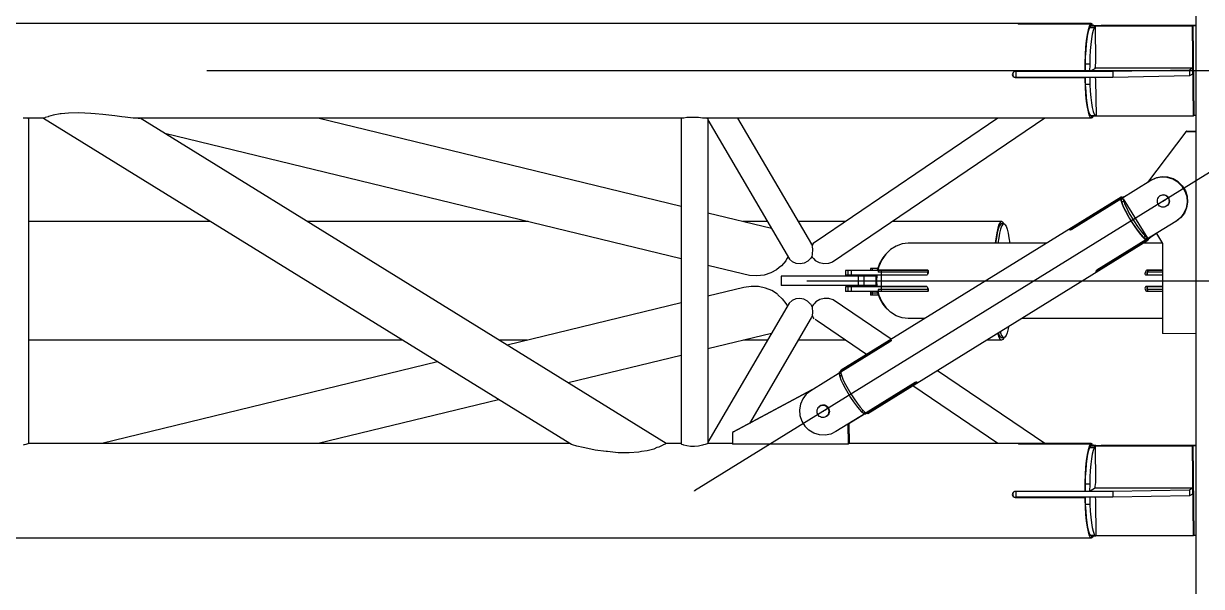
# Model space of a CAD drawing. Header units: millimetres. Extents: x 150209.93 to 150215.05, y 136675.65 to 136679.93.
# Drawn here: x 150211.1806 to 150211.2815, y 136677.1126 to 136677.1608 of the extents above; entities that cross this region are included whole.
import ezdxf

# ---------------------------------------------------------------- set-up
doc = ezdxf.new("R2010")
doc.units = ezdxf.units.MM
doc.header["$LTSCALE"] = 0.25
doc.linetypes.add('CENTER', pattern=[50.8, 31.75, -6.35, 6.35, -6.35])
doc.linetypes.add('XKITLINE00', pattern=[0])

# ---------------------------------------------------------------- blocks, each defined once
blk = doc.blocks.new('çatıı')
at = {"color": 8, "linetype": 'XKITLINE00'}
for p, q in [((11763.8, 8951.04), (11763.8, 7286.23)), ((11718.97, 7650.57), (10454.1, 7650.57)), ((11687.8, 7650.47), (11687.7, 7650.44)), ((11687.7, 7650.44), (11687.7, 7650.41)), ((11687.79, 7650.38), (11687.7, 7650.41)), ((11687.96, 7650.35), (11687.79, 7650.38)), ((11687.97, 7650.5), (11687.8, 7650.47)), ((11688.21, 7650.33), (11687.96, 7650.35)), ((11688.23, 7650.52), (11687.97, 7650.5)), ((11688.51, 7650.32), (11688.21, 7650.33)), ((11688.53, 7650.54), (11688.23, 7650.52)), ((11688.85, 7650.32), (11688.51, 7650.32)), ((11688.87, 7650.55), (11688.53, 7650.54)), ((11718.57, 7650.32), (11688.85, 7650.32)), ((11689.23, 7650.55), (11688.87, 7650.55)), ((11688.87, 7650.55), (11688.88, 7650.32)), ((11718.94, 7650.55), (11689.23, 7650.55)), ((11689.23, 7650.55), (11689.23, 7650.32)), ((11718.01, 7649.35), (11717.57, 7647.86)), ((11718.48, 7650.27), (11718.01, 7649.35)), ((11718.59, 7649.48), (11718.17, 7648.79)), ((11718.57, 7650.32), (11718.48, 7650.27)), ((11718.57, 7650.32), (11718.57, 7649.45)), ((11762.51, 7649.61), (11718.57, 7649.61)), ((11720.57, 7649.48), (11718.59, 7649.48)), ((11718.93, 7649.67), (11718.93, 7649.61)), ((11720.91, 7649.67), (11718.93, 7649.67)), ((11718.97, 7650.57), (11718.94, 7650.55)), ((11718.94, 7650.55), (11718.95, 7649.67)), ((11719.46, 7650.27), (11718.97, 7650.57)), ((11719.46, 7650.27), (11719.76, 7649.67)), ((11720.57, 7649.48), (11720.15, 7648.79)), ((11720.57, 7649.48), (11720.74, 7633.92)), ((11762.17, 7649.42), (11720.57, 7649.42)), ((11720.91, 7649.67), (11720.91, 7649.61)), ((11721.03, 7649.61), (11720.91, 7649.67)), ((11723.17, 7649.77), (11722.89, 7649.61)), ((11763.8, 7649.61), (11722.89, 7649.61)), ((11763.8, 7649.77), (11723.17, 7649.77)), ((11762.51, 7649.61), (11762.17, 7649.42)), ((11762.17, 7649.42), (11762.58, 7610.94)), ((11762.51, 7649.61), (11762.93, 7611.13)), ((11717.08, 7644.02), (11716.8, 7641.66)), ((11717.16, 7645.83), (11716.82, 7643.32)), ((11717.4, 7646.03), (11717.08, 7644.02)), ((11717.57, 7647.86), (11717.16, 7645.83)), ((11717.77, 7647.63), (11717.4, 7646.03)), ((11718.17, 7648.79), (11717.77, 7647.63)), ((11720.15, 7648.79), (11718.17, 7648.79)), ((11719.06, 7644.02), (11718.78, 7641.66)), ((11719.38, 7646.03), (11719.06, 7644.02)), ((11719.75, 7647.63), (11719.38, 7646.03)), ((11720.15, 7648.79), (11719.75, 7647.63)), ((11716.54, 7640.42), (11716.33, 7637.22)), ((11716.57, 7639.01), (11716.41, 7636.13)), ((11716.82, 7643.32), (11716.54, 7640.42)), ((11716.8, 7641.66), (11716.57, 7639.01)), ((11718.55, 7639.01), (11718.39, 7636.13)), ((11718.78, 7641.66), (11718.55, 7639.01)), ((11716.33, 7637.22), (11716.2, 7633.8)), ((11716.41, 7636.13), (11716.32, 7633.11)), ((11718.39, 7636.13), (11718.3, 7633.11)), ((11720.74, 7633.92), (11720.42, 7631.23)), ((11685.17, 7629.04), (11685.13, 7628.7)), ((11685.3, 7629.37), (11685.17, 7629.04)), ((11685.34, 7629.14), (11685.29, 7628.79)), ((11685.51, 7629.65), (11685.3, 7629.37)), ((11685.47, 7629.46), (11685.34, 7629.14)), ((11685.67, 7629.74), (11685.47, 7629.46)), ((11685.79, 7629.86), (11685.51, 7629.65)), ((11685.88, 7629.9), (11685.67, 7629.74)), ((11686.11, 7630), (11685.79, 7629.86)), ((11686.45, 7630.04), (11686.11, 7630)), ((11716.17, 7630.04), (11686.45, 7630.04)), ((11686.63, 7630.04), (11686.58, 7630.01)), ((11716.29, 7630.01), (11686.58, 7630.01)), ((11686.58, 7630.01), (11686.61, 7627.52)), ((11716.2, 7633.8), (11716.16, 7630.27)), ((11716.16, 7630.27), (11716.17, 7630.04)), ((11716.29, 7630.11), (11716.17, 7630.04)), ((11716.32, 7633.11), (11716.29, 7630.01)), ((11718.27, 7630.01), (11716.29, 7630.01)), ((11718.3, 7633.11), (11716.32, 7633.11)), ((11718.3, 7633.11), (11718.27, 7630.01)), ((11720.42, 7631.23), (11718.27, 7630.01)), ((11728.18, 7630.01), (11718.28, 7630.01)), ((11762.36, 7631.42), (11720.44, 7631.42)), ((11760.98, 7630.64), (11728.18, 7630.01)), ((11728.18, 7630.01), (11728.21, 7627.52)), ((11762.36, 7631.42), (11760.98, 7630.64)), ((11760.98, 7630.64), (11761.01, 7628.15)), ((11762.39, 7628.93), (11761.01, 7628.15)), ((11762.36, 7631.42), (11762.39, 7628.93)), ((11685.13, 7628.7), (11685.18, 7628.35)), ((11685.18, 7628.35), (11685.32, 7628.02)), ((11685.29, 7628.79), (11685.34, 7628.44)), ((11685.32, 7628.02), (11685.54, 7627.75)), ((11685.34, 7628.44), (11685.48, 7628.12)), ((11685.48, 7628.12), (11685.7, 7627.84)), ((11685.82, 7627.53), (11685.54, 7627.75)), ((11685.98, 7627.62), (11685.7, 7627.84)), ((11686.14, 7627.4), (11685.82, 7627.53)), ((11686.3, 7627.49), (11685.98, 7627.62)), ((11686.3, 7627.49), (11686.14, 7627.4)), ((11686.49, 7627.35), (11686.14, 7627.4)), ((11686.65, 7627.44), (11686.3, 7627.49)), ((11686.65, 7627.44), (11686.49, 7627.35)), ((11716.2, 7627.35), (11686.49, 7627.35)), ((11716.31, 7627.52), (11686.61, 7627.52)), ((11716.32, 7627.44), (11686.65, 7627.44)), ((11689.11, 7627.52), (11689.11, 7627.44)), ((11716.32, 7627.42), (11716.2, 7627.35)), ((11716.2, 7627.35), (11716.2, 7626.75)), ((11716.2, 7626.75), (11716.33, 7623.33)), ((11718.29, 7627.52), (11716.31, 7627.52)), ((11716.32, 7627.52), (11716.31, 7627.52)), ((11716.31, 7627.52), (11716.41, 7624.49)), ((11718.39, 7624.49), (11716.41, 7624.49)), ((11716.41, 7624.49), (11716.57, 7621.61)), ((11718.3, 7627.52), (11718.29, 7627.52)), ((11718.29, 7627.52), (11718.39, 7624.49)), ((11728.21, 7627.52), (11718.3, 7627.52)), ((11718.39, 7624.49), (11718.55, 7621.61)), ((11720.64, 7627.52), (11720.82, 7626.44)), ((11720.82, 7626.44), (11720.99, 7610.88)), ((11761.01, 7628.15), (11728.21, 7627.52)), ((11716.33, 7623.33), (11716.54, 7620.12)), ((11716.54, 7620.12), (11716.82, 7617.23)), ((11716.57, 7621.61), (11716.79, 7618.95)), ((11716.79, 7618.95), (11717.07, 7616.58)), ((11718.55, 7621.61), (11718.77, 7618.95)), ((11718.77, 7618.95), (11719.05, 7616.58)), ((11716.82, 7617.23), (11717.16, 7614.72)), ((11717.07, 7616.58), (11717.4, 7614.57)), ((11717.16, 7614.72), (11717.57, 7612.69)), ((11717.4, 7614.57), (11717.76, 7612.95)), ((11719.05, 7616.58), (11719.38, 7614.57)), ((11719.38, 7614.57), (11719.74, 7612.95)), ((11261.87, 7609.97), (11261.37, 7610.08)), ((11270.23, 7609.97), (11261.86, 7609.97)), ((11262.63, 7609.96), (11261.87, 7609.97)), ((11263.44, 7609.95), (11262.63, 7609.96)), ((11263.24, 7609.97), (11263.22, 7609.95)), ((11263.6, 7609.93), (11263.44, 7609.95)), ((11263.64, 7609.97), (11263.6, 7609.93)), ((11263.72, 7609.97), (11263.72, 7470.61)), ((11270.25, 7609.97), (11270.14, 7609.94)), ((11495.54, 7470.51), (11270.14, 7609.94)), ((11270.5, 7609.97), (11270.25, 7609.97)), ((11270.87, 7610.31), (11270.5, 7609.97)), ((11272.16, 7610.62), (11270.87, 7610.31)), ((11272.3, 7610.75), (11272.16, 7610.62)), ((11274.29, 7611.38), (11272.3, 7610.75)), ((11277.28, 7611.84), (11274.29, 7611.38)), ((11277.73, 7611.87), (11277.28, 7611.84)), ((11280.89, 7612.24), (11277.73, 7611.87)), ((11285.33, 7612.33), (11280.89, 7612.24)), ((11290.4, 7612.07), (11285.33, 7612.33)), ((11292.27, 7611.87), (11290.4, 7612.07)), ((11295.62, 7611.63), (11292.27, 7611.87)), ((11300.65, 7611.08), (11295.62, 7611.63)), ((11303.69, 7610.62), (11300.65, 7611.08)), ((11305.14, 7610.5), (11303.69, 7610.62)), ((11308.6, 7610.09), (11305.14, 7610.5)), ((11309.31, 7609.97), (11308.6, 7610.09)), ((11544.18, 7609.97), (11309.29, 7609.97)), ((11310.72, 7609.95), (11309.31, 7609.97)), ((11311.42, 7609.94), (11310.72, 7609.95)), ((11311.44, 7609.97), (11311.42, 7609.94)), ((11536.88, 7470.61), (11311.58, 7609.97)), ((11543.31, 7572.11), (11387.6, 7609.97)), ((11543.59, 7609.96), (11543.31, 7609.94)), ((11543.31, 7609.94), (11543.31, 7470.48)), ((11543.47, 7609.97), (11543.45, 7609.95)), ((11544.17, 7609.97), (11543.59, 7609.96)), ((11544.4, 7610.05), (11544.17, 7609.97)), ((11545.66, 7610.25), (11544.4, 7610.05)), ((11547.25, 7610.36), (11545.66, 7610.25)), ((11549.01, 7610.37), (11547.25, 7610.36)), ((11550.77, 7610.27), (11549.01, 7610.37)), ((11552.36, 7610.08), (11550.77, 7610.27)), ((11552.86, 7609.97), (11552.36, 7610.08)), ((11718.97, 7609.97), (11552.84, 7609.97)), ((11553.62, 7609.96), (11552.86, 7609.97)), ((11554.43, 7609.95), (11553.62, 7609.96)), ((11554.23, 7609.97), (11554.21, 7609.95)), ((11554.58, 7609.94), (11554.43, 7609.95)), ((11554.62, 7609.97), (11554.58, 7609.94)), ((11554.71, 7609.97), (11554.71, 7470.61)), ((11554.71, 7609.34), (11589.66, 7549.64)), ((11567.45, 7609.97), (11599.05, 7556.01)), ((11678.97, 7609.97), (11601.17, 7557.21)), ((11699.1, 7609.97), (11608.16, 7548.3)), ((11717.57, 7612.69), (11718.01, 7611.2)), ((11717.76, 7612.95), (11718.16, 7611.78)), ((11718.01, 7611.2), (11718.48, 7610.28)), ((11718.16, 7611.78), (11718.58, 7611.08)), ((11718.97, 7609.97), (11718.48, 7610.28)), ((11720.56, 7611.08), (11718.58, 7611.08)), ((11719.01, 7610.88), (11718.58, 7611.08)), ((11719, 7610), (11718.97, 7609.97)), ((11718.99, 7610.88), (11719, 7610)), ((11719.37, 7610.23), (11719, 7610.23)), ((11720.99, 7610.88), (11719.01, 7610.88)), ((11719.37, 7610.88), (11719.37, 7610.23)), ((11719.46, 7610.28), (11719.37, 7610.23)), ((11719.76, 7610.88), (11719.46, 7610.28)), ((11719.74, 7612.95), (11720.14, 7611.78)), ((11720.14, 7611.78), (11720.56, 7611.08)), ((11720.99, 7610.88), (11720.56, 7611.08)), ((11762.58, 7610.94), (11720.99, 7610.94)), ((11762.93, 7611.13), (11762.58, 7610.94)), ((11763.8, 7611.13), (11762.93, 7611.13)), ((11759.42, 7604.18), (11743.1, 7582.47)), ((11759.83, 7604.42), (11759.42, 7604.18)), ((11763.8, 7604.13), (11759.42, 7604.18)), ((11763.8, 7604.37), (11759.83, 7604.42)), ((11543.31, 7549.7), (11322.05, 7603.5)), ((11746.64, 7584.31), (11744.41, 7583.28)), ((11746.84, 7584.43), (11744.62, 7583.4)), ((11749.05, 7584.77), (11746.64, 7584.31)), ((11746.84, 7584.43), (11746.64, 7584.31)), ((11749.26, 7584.88), (11746.84, 7584.43)), ((11751.51, 7584.63), (11749.05, 7584.77)), ((11751.71, 7584.74), (11749.26, 7584.88)), ((11753.87, 7583.9), (11751.51, 7584.63)), ((11754.07, 7584.02), (11751.71, 7584.74)), ((11755.99, 7582.63), (11753.87, 7583.9)), ((11756.2, 7582.75), (11754.07, 7584.02)), ((11744.41, 7583.28), (11731.56, 7575.34)), ((11744.62, 7583.4), (11744.41, 7583.28)), ((11757.76, 7580.89), (11755.99, 7582.63)), ((11757.96, 7581), (11756.2, 7582.75)), ((11757.76, 7580.89), (11759.06, 7578.77)), ((11757.96, 7581), (11759.27, 7578.89)), ((11759.06, 7578.77), (11759.83, 7576.41)), ((11759.27, 7578.89), (11760.03, 7576.53)), ((11731.7, 7576.16), (11611.76, 7501.97)), ((11731.55, 7575.83), (11710.56, 7562.84)), ((11731.57, 7575.3), (11710.57, 7562.31)), ((11731.56, 7575.33), (11710.67, 7562.4)), ((11731.7, 7576.16), (11731.55, 7575.83)), ((11731.55, 7575.83), (11731.78, 7575.47)), ((11731.56, 7575.34), (11731.76, 7575.01)), ((11731.57, 7575.3), (11731.75, 7575)), ((11731.57, 7575.3), (11731.62, 7574.87)), ((11731.62, 7574.87), (11732.02, 7573.6)), ((11732.08, 7576.13), (11731.7, 7576.16)), ((11732.58, 7576.05), (11731.74, 7575.53)), ((11731.8, 7575.71), (11731.74, 7575.53)), ((11731.74, 7575.53), (11731.78, 7575.47)), ((11732.59, 7575.52), (11731.75, 7575)), ((11731.75, 7575), (11732.01, 7573.95)), ((11732.64, 7576.23), (11731.8, 7575.71)), ((11731.91, 7575.82), (11731.8, 7575.71)), ((11732.75, 7576.34), (11731.91, 7575.82)), ((11732.85, 7574.47), (11732.01, 7573.95)), ((11732.01, 7573.95), (11732.53, 7572.56)), ((11732.02, 7573.6), (11732.69, 7571.99)), ((11732.08, 7576.13), (11732.17, 7575.98)), ((11732.64, 7576.23), (11732.58, 7576.05)), ((11732.58, 7576.05), (11732.62, 7575.99)), ((11732.59, 7575.52), (11743.01, 7558.65)), ((11732.59, 7575.52), (11732.85, 7574.47)), ((11732.75, 7576.34), (11732.64, 7576.23)), ((11732.91, 7576.38), (11732.75, 7576.34)), ((11732.85, 7574.47), (11733.37, 7573.08)), ((11733.1, 7576.34), (11732.91, 7576.38)), ((11733.1, 7576.34), (11733.13, 7576.3)), ((11747.2, 7575.07), (11747.14, 7574.56)), ((11747.14, 7574.56), (11747.17, 7574.06)), ((11747.17, 7574.06), (11747.3, 7573.56)), ((11747.36, 7575.55), (11747.2, 7575.07)), ((11747.3, 7573.56), (11747.53, 7573.11)), ((11747.61, 7575.98), (11747.36, 7575.55)), ((11747.95, 7576.36), (11747.61, 7575.98)), ((11748.35, 7576.67), (11747.95, 7576.36)), ((11748.8, 7576.89), (11748.35, 7576.67)), ((11748.91, 7576.95), (11748.46, 7576.73)), ((11749.29, 7577.02), (11748.8, 7576.89)), ((11749.4, 7577.08), (11748.91, 7576.95)), ((11749.79, 7577.05), (11749.29, 7577.02)), ((11749.9, 7577.11), (11749.4, 7577.08)), ((11750.29, 7576.98), (11749.79, 7577.05)), ((11750.4, 7577.04), (11749.9, 7577.11)), ((11750.77, 7576.81), (11750.29, 7576.98)), ((11750.88, 7576.87), (11750.4, 7577.04)), ((11751.21, 7576.55), (11750.77, 7576.81)), ((11751.32, 7576.61), (11750.88, 7576.87)), ((11751.59, 7576.21), (11751.21, 7576.55)), ((11751.7, 7576.28), (11751.32, 7576.61)), ((11751.59, 7576.21), (11751.89, 7575.81)), ((11751.7, 7576.28), (11752, 7575.87)), ((11752.06, 7573.37), (11751.81, 7572.93)), ((11752, 7575.87), (11751.89, 7575.81)), ((11751.89, 7575.81), (11752.12, 7575.35)), ((11752.17, 7573.43), (11751.92, 7572.99)), ((11752, 7575.87), (11752.23, 7575.41)), ((11752.22, 7573.85), (11752.06, 7573.37)), ((11752.12, 7575.35), (11752.25, 7574.86)), ((11752.33, 7573.91), (11752.17, 7573.43)), ((11752.29, 7574.35), (11752.22, 7573.85)), ((11752.23, 7575.41), (11752.36, 7574.92)), ((11752.25, 7574.86), (11752.29, 7574.35)), ((11752.4, 7574.41), (11752.33, 7573.91)), ((11752.36, 7574.92), (11752.4, 7574.41)), ((11760.01, 7573.94), (11759.61, 7571.51)), ((11760.22, 7574.06), (11759.81, 7571.62)), ((11759.83, 7576.41), (11760.01, 7573.94)), ((11760.03, 7576.53), (11760.22, 7574.06)), ((11582.02, 7562.7), (11554.71, 7569.34)), ((11732.53, 7572.56), (11733.3, 7570.88)), ((11732.69, 7571.99), (11733.6, 7570.12)), ((11733.3, 7570.88), (11734.27, 7569)), ((11733.37, 7573.08), (11734.14, 7571.4)), ((11733.6, 7570.12), (11734.71, 7568.08)), ((11734.14, 7571.4), (11735.11, 7569.52)), ((11734.27, 7569), (11735.4, 7567.02)), ((11735.11, 7569.52), (11736.24, 7567.54)), ((11747.53, 7573.11), (11747.84, 7572.7)), ((11748.22, 7572.36), (11747.84, 7572.7)), ((11748.65, 7572.1), (11748.22, 7572.36)), ((11749.13, 7571.94), (11748.65, 7572.1)), ((11749.63, 7571.87), (11749.13, 7571.94)), ((11750.14, 7571.9), (11749.63, 7571.87)), ((11750.62, 7572.02), (11750.14, 7571.9)), ((11751.08, 7572.24), (11750.62, 7572.02)), ((11751.48, 7572.55), (11751.08, 7572.24)), ((11751.19, 7572.31), (11751.08, 7572.24)), ((11751.59, 7572.61), (11751.19, 7572.31)), ((11751.81, 7572.93), (11751.48, 7572.55)), ((11751.92, 7572.99), (11751.59, 7572.61)), ((11758.63, 7569.24), (11757.14, 7567.29)), ((11758.84, 7569.36), (11757.35, 7567.41)), ((11759.61, 7571.51), (11758.63, 7569.24)), ((11759.81, 7571.62), (11758.84, 7569.36)), ((11341.71, 7565.67), (11263.72, 7565.67)), ((11477.68, 7565.67), (11383.2, 7565.67)), ((11580.28, 7565.67), (11569.79, 7565.67)), ((11613.72, 7565.67), (11593.31, 7565.67)), ((11680.51, 7565.67), (11633.78, 7565.67)), ((11679.43, 7564.43), (11678.92, 7562.91)), ((11679.56, 7563.69), (11679.11, 7562.47)), ((11679.96, 7565.36), (11679.43, 7564.43)), ((11680.03, 7564.43), (11679.56, 7563.69)), ((11680.51, 7565.67), (11679.96, 7565.36)), ((11680.51, 7564.67), (11680.03, 7564.43)), ((11680.55, 7563.69), (11680.1, 7562.47)), ((11681.06, 7565.36), (11680.51, 7565.67)), ((11681.5, 7564.67), (11680.51, 7564.67)), ((11681.02, 7564.43), (11680.55, 7563.69)), ((11681.5, 7564.67), (11681.02, 7564.43)), ((11681.06, 7565.36), (11681.45, 7564.67)), ((11681.98, 7564.43), (11681.5, 7564.67)), ((11681.98, 7564.43), (11682.45, 7563.69)), ((11682.45, 7563.69), (11682.9, 7562.47)), ((11734.71, 7568.08), (11735.95, 7565.99)), ((11735.4, 7567.02), (11736.63, 7565.03)), ((11735.95, 7565.99), (11737.27, 7563.94)), ((11736.24, 7567.54), (11737.47, 7565.55)), ((11736.63, 7565.03), (11737.9, 7563.13)), ((11737.27, 7563.94), (11738.59, 7562.03)), ((11737.47, 7565.55), (11738.74, 7563.65)), ((11738.74, 7563.65), (11739.98, 7561.93)), ((11755.23, 7565.75), (11742.38, 7557.81)), ((11757.14, 7567.29), (11755.23, 7565.75)), ((11755.44, 7565.87), (11755.23, 7565.75)), ((11757.35, 7567.41), (11755.44, 7565.87)), ((11757.35, 7567.41), (11757.14, 7567.29)), ((11678.03, 7558.24), (11677.82, 7556.42)), ((11678.31, 7558.72), (11677.99, 7556.42)), ((11678.45, 7560.82), (11678.03, 7558.24)), ((11678.69, 7560.8), (11678.31, 7558.72)), ((11678.92, 7562.91), (11678.45, 7560.82)), ((11679.11, 7562.47), (11678.69, 7560.8)), ((11679.3, 7558.72), (11678.98, 7556.42)), ((11679.68, 7560.8), (11679.3, 7558.72)), ((11680.1, 7562.47), (11679.68, 7560.8)), ((11682.9, 7562.47), (11683.32, 7560.8)), ((11683.32, 7560.8), (11683.71, 7558.72)), ((11683.71, 7558.72), (11684.02, 7556.42)), ((11709.84, 7562.31), (11709.82, 7562.19)), ((11709.82, 7562.19), (11709.87, 7562.12)), ((11709.86, 7562.35), (11709.84, 7562.31)), ((11709.95, 7562.43), (11709.86, 7562.35)), ((11709.98, 7562.09), (11709.87, 7562.12)), ((11710.13, 7562.56), (11709.95, 7562.43)), ((11710.14, 7562.12), (11709.98, 7562.09)), ((11710.34, 7562.7), (11710.13, 7562.56)), ((11710.35, 7562.19), (11710.14, 7562.12)), ((11710.56, 7562.84), (11710.34, 7562.7)), ((11710.34, 7562.7), (11710.57, 7562.32)), ((11710.57, 7562.31), (11710.35, 7562.19)), ((11710.56, 7562.84), (11710.79, 7562.48)), ((11710.67, 7562.4), (11710.67, 7562.38)), ((11737.9, 7563.13), (11739.15, 7561.41)), ((11738.59, 7562.03), (11739.86, 7560.37)), ((11739.15, 7561.41), (11740.31, 7559.96)), ((11739.86, 7560.37), (11741.01, 7559.03)), ((11739.98, 7561.93), (11741.15, 7560.48)), ((11740.31, 7559.96), (11741.33, 7558.84)), ((11741.98, 7558.08), (11741.01, 7559.03)), ((11741.15, 7560.48), (11742.17, 7559.36)), ((11742.17, 7559.36), (11741.33, 7558.84)), ((11742.17, 7558.13), (11741.33, 7558.84)), ((11743.01, 7558.65), (11742.17, 7559.36)), ((11743.01, 7558.65), (11742.17, 7558.13)), ((11743.48, 7558.39), (11742.64, 7557.87)), ((11743.68, 7558.35), (11742.84, 7557.83)), ((11743.84, 7558.39), (11743, 7557.87)), ((11743.44, 7558.46), (11743.48, 7558.39)), ((11743.68, 7558.35), (11743.48, 7558.39)), ((11743.84, 7558.39), (11743.68, 7558.35)), ((11743.94, 7558.5), (11743.84, 7558.39)), ((11744.01, 7558.68), (11743.94, 7558.5)), ((11743.95, 7558.77), (11744.01, 7558.68)), ((11746.89, 7560.54), (11743.97, 7558.74)), ((11746.88, 7560.55), (11743.98, 7558.76)), ((11746.87, 7560.58), (11749.51, 7556.29)), ((11599.05, 7556.01), (11598.89, 7556.16)), ((11599.05, 7556.01), (11599.25, 7555.64)), ((11599.25, 7555.64), (11599.22, 7555.59)), ((11599.25, 7555.64), (11599.48, 7555.14)), ((11599.82, 7556.25), (11599.29, 7555.47)), ((11599.53, 7553.58), (11599.42, 7551.84)), ((11599.48, 7555.14), (11599.47, 7555.04)), ((11599.47, 7555.04), (11599.57, 7553.78)), ((11599.57, 7553.78), (11599.53, 7553.58)), ((11600.41, 7556.67), (11599.82, 7556.25)), ((11601.17, 7557.21), (11600.41, 7556.67)), ((11601.32, 7557.26), (11601.17, 7557.21)), ((11743.21, 7557.53), (11623.27, 7483.33)), ((11632.98, 7553.7), (11630.9, 7551.69)), ((11635.34, 7555.2), (11632.98, 7553.7)), ((11637.91, 7556.11), (11635.34, 7555.2)), ((11640.58, 7556.42), (11637.91, 7556.11)), ((11699.8, 7556.42), (11640.58, 7556.42)), ((11742.35, 7557.83), (11721.36, 7544.84)), ((11742.48, 7557.86), (11721.49, 7544.88)), ((11742.83, 7557.56), (11721.84, 7544.57)), ((11749.43, 7556.42), (11741.42, 7556.42)), ((11742.35, 7557.83), (11741.98, 7558.08)), ((11742.17, 7558.13), (11742.35, 7557.83)), ((11742.18, 7558.13), (11742.38, 7557.81)), ((11742.6, 7557.94), (11742.83, 7557.56)), ((11742.6, 7557.94), (11742.64, 7557.87)), ((11742.84, 7557.83), (11742.64, 7557.87)), ((11743.21, 7557.53), (11742.83, 7557.56)), ((11743, 7557.87), (11742.84, 7557.83)), ((11743.35, 7557.86), (11743.21, 7557.53)), ((11743.25, 7558.03), (11743.35, 7557.86)), ((11749.51, 7556.29), (11749.51, 7517.72)), ((11588.08, 7548.84), (11586.3, 7546.8)), ((11588.59, 7549.83), (11588.08, 7548.84)), ((11589.11, 7550.58), (11588.59, 7549.83)), ((11590.91, 7548.48), (11589.66, 7549.64)), ((11592.48, 7547.76), (11590.91, 7548.48)), ((11597.55, 7548.72), (11595.97, 7547.89)), ((11598.67, 7549.83), (11597.55, 7548.72)), ((11598.81, 7549.96), (11598.67, 7549.83)), ((11599.24, 7550.72), (11598.81, 7549.96)), ((11599.35, 7551.54), (11599.24, 7550.72)), ((11599.26, 7550.9), (11599.61, 7550.24)), ((11599.42, 7551.84), (11599.35, 7551.54)), ((11600.02, 7549.83), (11599.61, 7550.24)), ((11600.02, 7549.83), (11600.86, 7548.93)), ((11602.5, 7548.01), (11600.86, 7548.93)), ((11608.16, 7548.3), (11606.34, 7547.68)), ((11629.2, 7549.25), (11627.94, 7546.46)), ((11629.63, 7550.19), (11628.19, 7547.67)), ((11630.9, 7551.69), (11629.2, 7549.25)), ((11630.84, 7551.6), (11629.63, 7550.19)), ((11631.46, 7552.33), (11630.98, 7551.77)), ((11631.97, 7552.73), (11631.46, 7552.33)), ((11569.62, 7543.3), (11554.71, 7546.93)), ((11569.62, 7543.3), (11569.53, 7543.34)), ((11572.62, 7542.59), (11569.62, 7543.3)), ((11581.64, 7543.67), (11578.79, 7542.78)), ((11584.15, 7545.05), (11581.64, 7543.67)), ((11585.26, 7546.02), (11584.15, 7545.05)), ((11586.3, 7546.8), (11585.26, 7546.02)), ((11594.22, 7547.56), (11592.48, 7547.76)), ((11595.97, 7547.89), (11594.22, 7547.56)), ((11604.39, 7547.58), (11602.5, 7548.01)), ((11606.34, 7547.68), (11604.39, 7547.58)), ((11613.71, 7544.77), (11613.71, 7542.77)), ((11648.98, 7544.77), (11613.71, 7544.77)), ((11614.7, 7544.77), (11614.7, 7542.77)), ((11616.04, 7544.77), (11616.04, 7542.77)), ((11627.45, 7545.57), (11624.41, 7545.57)), ((11624.41, 7545.57), (11624.41, 7544.77)), ((11625.1, 7545.57), (11625.1, 7544.77)), ((11628.19, 7547.67), (11627.2, 7544.87)), ((11627.53, 7544.87), (11627.2, 7544.87)), ((11627.94, 7546.46), (11627.53, 7544.87)), ((11648.77, 7544.87), (11627.53, 7544.87)), ((11627.62, 7544.77), (11627.62, 7543.97)), ((11628.01, 7544.77), (11627.62, 7543.97)), ((11648.86, 7543.97), (11627.62, 7543.97)), ((11628.49, 7547.67), (11628.19, 7547.67)), ((11631.45, 7544.87), (11631.45, 7544.77)), ((11633.59, 7544.87), (11633.59, 7544.77)), ((11648.93, 7544.83), (11648.77, 7544.87)), ((11648.92, 7543.32), (11648.81, 7543.05)), ((11649.12, 7544.5), (11648.86, 7543.97)), ((11648.86, 7543.97), (11648.86, 7543.16)), ((11648.95, 7543.43), (11648.92, 7543.32)), ((11648.93, 7544.83), (11649.04, 7544.7)), ((11649.03, 7543.62), (11648.95, 7543.43)), ((11649.11, 7543.93), (11649.03, 7543.62)), ((11649.04, 7544.7), (11649.12, 7544.5)), ((11649.14, 7544.23), (11649.11, 7543.93)), ((11649.12, 7544.5), (11649.14, 7544.23)), ((11720.89, 7544.41), (11720.87, 7544.29)), ((11720.87, 7544.29), (11720.92, 7544.21)), ((11720.99, 7544.54), (11720.89, 7544.41)), ((11721.04, 7544.17), (11720.92, 7544.21)), ((11721.15, 7544.69), (11720.99, 7544.54)), ((11721.08, 7544.18), (11721.04, 7544.17)), ((11721.19, 7544.22), (11721.08, 7544.18)), ((11721.36, 7544.84), (11721.15, 7544.69)), ((11721.39, 7544.32), (11721.19, 7544.22)), ((11721.36, 7544.84), (11721.61, 7544.44)), ((11721.61, 7544.44), (11721.39, 7544.32)), ((11721.49, 7544.88), (11721.46, 7544.9)), ((11721.61, 7544.95), (11721.84, 7544.57)), ((11721.84, 7544.57), (11721.61, 7544.44)), ((11741.98, 7543.62), (11741.96, 7543.43)), ((11741.96, 7543.43), (11741.97, 7543.32)), ((11741.97, 7543.32), (11742.03, 7543.05)), ((11742.06, 7543.93), (11741.98, 7543.62)), ((11742.18, 7544.23), (11742.06, 7543.93)), ((11742.34, 7544.5), (11742.18, 7544.23)), ((11742.52, 7544.7), (11742.34, 7544.5)), ((11742.7, 7544.83), (11742.52, 7544.7)), ((11742.72, 7543.62), (11742.69, 7543.32)), ((11742.69, 7543.32), (11742.69, 7543.26)), ((11742.69, 7543.26), (11742.75, 7543.05)), ((11742.88, 7544.87), (11742.7, 7544.83)), ((11743.44, 7544.83), (11742.7, 7544.83)), ((11742.8, 7543.93), (11742.72, 7543.62)), ((11742.92, 7544.23), (11742.8, 7543.93)), ((11749.51, 7544.87), (11742.88, 7544.87)), ((11743.08, 7544.5), (11742.92, 7544.23)), ((11743.36, 7544.77), (11742.96, 7543.97)), ((11749.51, 7543.97), (11742.96, 7543.97)), ((11742.96, 7543.97), (11742.96, 7542.77)), ((11743.26, 7544.7), (11743.08, 7544.5)), ((11743.35, 7544.77), (11743.26, 7544.7)), ((11743.44, 7544.83), (11743.36, 7544.77)), ((11749.51, 7544.77), (11743.36, 7544.77)), ((11743.62, 7544.87), (11743.44, 7544.83)), ((11575.73, 7542.41), (11572.62, 7542.59)), ((11578.79, 7542.78), (11575.73, 7542.41)), ((11586.15, 7542.27), (11586.15, 7538.27)), ((11624.24, 7542.27), (11586.15, 7542.27)), ((11626.73, 7538.27), (11586.15, 7538.27)), ((11648.58, 7542.77), (11613.71, 7542.77)), ((11619.09, 7542.27), (11619.09, 7538.27)), ((11621.52, 7542.27), (11621.52, 7538.27)), ((11626.73, 7542.27), (11624.24, 7542.27)), ((11625.06, 7542.77), (11625.06, 7542.27)), ((11625.06, 7538.27), (11625.06, 7537.77)), ((11626.65, 7541.48), (11626.61, 7540.27)), ((11626.61, 7540.27), (11626.65, 7539.07)), ((11626.77, 7542.67), (11626.65, 7541.48)), ((11627, 7541.48), (11626.65, 7541.48)), ((11627, 7539.07), (11626.65, 7539.07)), ((11626.65, 7539.07), (11626.77, 7537.87)), ((11627.1, 7542.67), (11626.77, 7542.67)), ((11627.1, 7542.67), (11626.9, 7540.27)), ((11626.9, 7540.27), (11627.1, 7537.87)), ((11648.34, 7542.67), (11627.1, 7542.67)), ((11632.95, 7542.77), (11632.95, 7542.67)), ((11648.51, 7542.72), (11648.34, 7542.67)), ((11648.67, 7542.85), (11648.51, 7542.72)), ((11648.81, 7543.05), (11648.67, 7542.85)), ((11742.03, 7543.05), (11742.14, 7542.85)), ((11742.28, 7542.72), (11742.14, 7542.85)), ((11742.99, 7542.72), (11742.28, 7542.72)), ((11742.44, 7542.67), (11742.28, 7542.72)), ((11749.51, 7542.67), (11742.44, 7542.67)), ((11742.75, 7543.05), (11742.85, 7542.85)), ((11742.99, 7542.72), (11742.85, 7542.85)), ((11749.51, 7542.77), (11742.96, 7542.77)), ((11743.15, 7542.67), (11742.99, 7542.72)), ((11570.09, 7537.42), (11554.71, 7533.68)), ((11573.22, 7537.9), (11570.09, 7537.42)), ((11576.38, 7537.83), (11573.22, 7537.9)), ((11579.42, 7537.22), (11576.38, 7537.83)), ((11582.18, 7536.11), (11579.42, 7537.22)), ((11584.53, 7534.54), (11582.18, 7536.11)), ((11584.53, 7534.54), (11584.74, 7534.31)), ((11586.61, 7532.66), (11584.74, 7534.31)), ((11613.71, 7537.77), (11613.71, 7535.77)), ((11648.58, 7537.77), (11613.71, 7537.77)), ((11614.7, 7535.77), (11613.71, 7535.77)), ((11614.7, 7537.77), (11614.7, 7535.77)), ((11628.01, 7535.77), (11614.7, 7535.77)), ((11616.04, 7537.77), (11616.04, 7535.77)), ((11624.41, 7535.77), (11624.41, 7534.97)), ((11627.45, 7534.97), (11624.41, 7534.97)), ((11624.41, 7534.97), (11624.41, 7534.17)), ((11627.45, 7534.97), (11624.41, 7534.97)), ((11627.73, 7534.17), (11624.41, 7534.17)), ((11625.1, 7535.77), (11625.1, 7534.97)), ((11625.1, 7534.97), (11625.1, 7534.17)), ((11627.1, 7537.87), (11626.77, 7537.87)), ((11648.34, 7537.87), (11627.1, 7537.87)), ((11627.53, 7535.67), (11627.2, 7535.67)), ((11627.2, 7535.67), (11628.19, 7532.88)), ((11648.77, 7535.67), (11627.53, 7535.67)), ((11627.53, 7535.67), (11627.94, 7534.09)), ((11648.86, 7536.58), (11627.62, 7536.58)), ((11627.62, 7536.58), (11627.62, 7535.77)), ((11627.62, 7536.58), (11628.01, 7535.77)), ((11627.94, 7534.09), (11629.2, 7531.3)), ((11648.98, 7535.77), (11628.01, 7535.77)), ((11631.45, 7535.77), (11631.45, 7535.67)), ((11632.95, 7537.87), (11632.95, 7537.77)), ((11633.59, 7535.77), (11633.59, 7535.67)), ((11648.51, 7537.83), (11648.34, 7537.87)), ((11648.67, 7537.7), (11648.51, 7537.83)), ((11648.67, 7537.7), (11648.81, 7537.5)), ((11648.93, 7535.72), (11648.77, 7535.67)), ((11648.81, 7537.5), (11648.92, 7537.23)), ((11648.86, 7537.39), (11648.86, 7536.58)), ((11648.86, 7536.58), (11649.12, 7536.05)), ((11648.92, 7537.23), (11648.95, 7537.12)), ((11649.04, 7535.85), (11648.93, 7535.72)), ((11648.95, 7537.12), (11649.03, 7536.93)), ((11649.03, 7536.93), (11649.11, 7536.62)), ((11649.12, 7536.05), (11649.04, 7535.85)), ((11649.11, 7536.62), (11649.14, 7536.32)), ((11649.14, 7536.32), (11649.12, 7536.05)), ((11741.97, 7537.23), (11741.96, 7537.12)), ((11741.96, 7537.12), (11741.98, 7536.93)), ((11742.03, 7537.5), (11741.97, 7537.23)), ((11741.98, 7536.93), (11742.06, 7536.62)), ((11742.14, 7537.7), (11742.03, 7537.5)), ((11742.06, 7536.62), (11742.18, 7536.32)), ((11742.28, 7537.83), (11742.14, 7537.7)), ((11742.18, 7536.32), (11742.34, 7536.05)), ((11742.44, 7537.87), (11742.28, 7537.83)), ((11742.99, 7537.83), (11742.28, 7537.83)), ((11742.34, 7536.05), (11742.52, 7535.85)), ((11749.51, 7537.87), (11742.44, 7537.87)), ((11742.7, 7535.72), (11742.52, 7535.85)), ((11742.75, 7537.5), (11742.69, 7537.29)), ((11742.69, 7537.29), (11742.69, 7537.23)), ((11742.69, 7537.23), (11742.72, 7536.93)), ((11743.44, 7535.72), (11742.7, 7535.72)), ((11742.88, 7535.67), (11742.7, 7535.72)), ((11742.72, 7536.93), (11742.8, 7536.62)), ((11742.85, 7537.7), (11742.75, 7537.5)), ((11742.8, 7536.62), (11742.92, 7536.32)), ((11742.99, 7537.83), (11742.85, 7537.7)), ((11749.51, 7535.67), (11742.88, 7535.67)), ((11742.92, 7536.32), (11743.08, 7536.05)), ((11749.51, 7537.77), (11742.96, 7537.77)), ((11742.96, 7537.77), (11742.96, 7536.58)), ((11749.51, 7536.58), (11742.96, 7536.58)), ((11742.96, 7536.58), (11743.36, 7535.77)), ((11743.15, 7537.87), (11742.99, 7537.83)), ((11743.08, 7536.05), (11743.26, 7535.85)), ((11743.35, 7535.78), (11743.26, 7535.85)), ((11743.44, 7535.72), (11743.36, 7535.77)), ((11749.51, 7535.77), (11743.36, 7535.77)), ((11743.62, 7535.67), (11743.44, 7535.72)), ((11543.31, 7530.91), (11468.72, 7512.77)), ((11589.54, 7530.7), (11554.71, 7471.21)), ((11586.61, 7532.66), (11588.14, 7530.52)), ((11588.14, 7530.52), (11588.78, 7529.4)), ((11590.78, 7531.86), (11589.54, 7530.7)), ((11592.35, 7532.58), (11590.78, 7531.86)), ((11594.09, 7532.79), (11592.35, 7532.58)), ((11595.84, 7532.46), (11594.09, 7532.79)), ((11597.42, 7531.64), (11595.84, 7532.46)), ((11598.57, 7530.51), (11597.42, 7531.64)), ((11598.69, 7530.4), (11598.57, 7530.51)), ((11598.69, 7530.4), (11599.29, 7529.35)), ((11599.29, 7529.35), (11599.34, 7528.99)), ((11599.8, 7530.05), (11599.33, 7529.1)), ((11599.34, 7528.99), (11599.41, 7528.7)), ((11599.41, 7528.7), (11599.52, 7526.95)), ((11600.27, 7530.51), (11599.8, 7530.05)), ((11601.04, 7531.36), (11600.27, 7530.51)), ((11602.67, 7532.3), (11601.04, 7531.36)), ((11604.56, 7532.76), (11602.67, 7532.3)), ((11606.52, 7532.68), (11604.56, 7532.76)), ((11608.36, 7532.09), (11606.52, 7532.68)), ((11633.21, 7515.24), (11608.36, 7532.09)), ((11628.49, 7532.88), (11628.19, 7532.88)), ((11628.19, 7532.88), (11629.63, 7530.36)), ((11629.2, 7531.3), (11630.9, 7528.85)), ((11629.63, 7530.36), (11630.84, 7528.94)), ((11632.98, 7526.85), (11630.9, 7528.85)), ((11630.98, 7528.78), (11631.46, 7528.22)), ((11631.97, 7527.82), (11631.46, 7528.22)), ((11598.96, 7524.38), (11572.5, 7479.19)), ((11599.32, 7525.06), (11598.96, 7524.38)), ((11599.48, 7525.4), (11599.32, 7525.06)), ((11599.36, 7525.14), (11600.11, 7524.08)), ((11599.56, 7526.76), (11599.47, 7525.5)), ((11599.47, 7525.5), (11599.48, 7525.4)), ((11599.52, 7526.95), (11599.56, 7526.76)), ((11601.48, 7523.14), (11600.66, 7523.71)), ((11622.71, 7508.74), (11601.48, 7523.14)), ((11635.34, 7525.35), (11632.98, 7526.85)), ((11637.91, 7524.44), (11635.34, 7525.35)), ((11640.58, 7524.12), (11637.91, 7524.44)), ((11647.58, 7524.12), (11640.58, 7524.12)), ((11749.51, 7524.12), (11689.21, 7524.12)), ((11679.17, 7517.92), (11679.56, 7516.86)), ((11680.01, 7518.44), (11680.1, 7518.08)), ((11680.1, 7518.08), (11680.55, 7516.86)), ((11682.9, 7518.08), (11682.45, 7516.86)), ((11683.32, 7519.75), (11682.9, 7518.08)), ((11683.48, 7520.58), (11683.32, 7519.75)), ((11423.83, 7514.87), (11263.72, 7514.87)), ((11477.35, 7514.87), (11465.32, 7514.87)), ((11581.97, 7517.78), (11554.71, 7511.15)), ((11580.27, 7514.87), (11570.04, 7514.87)), ((11613.69, 7514.87), (11593.39, 7514.87)), ((11632.61, 7514.63), (11611.61, 7501.64)), ((11632.62, 7514.09), (11611.63, 7501.11)), ((11632.71, 7514.18), (11611.72, 7501.2)), ((11632.83, 7514.75), (11632.61, 7514.63)), ((11632.61, 7514.63), (11632.84, 7514.25)), ((11632.84, 7514.25), (11632.62, 7514.09)), ((11632.82, 7514.25), (11632.71, 7514.18)), ((11632.71, 7514.18), (11632.72, 7514.16)), ((11632.82, 7514.25), (11632.83, 7514.24)), ((11633.01, 7514.86), (11632.83, 7514.75)), ((11632.83, 7514.75), (11633.03, 7514.42)), ((11633.03, 7514.42), (11632.84, 7514.25)), ((11633.16, 7514.92), (11633.01, 7514.86)), ((11633.18, 7514.58), (11633.03, 7514.42)), ((11633.22, 7514.94), (11633.16, 7514.92)), ((11633.27, 7514.74), (11633.18, 7514.58)), ((11633.25, 7514.93), (11633.22, 7514.94)), ((11633.25, 7514.93), (11633.29, 7514.86)), ((11633.29, 7514.86), (11633.27, 7514.74)), ((11680.51, 7514.87), (11674.25, 7514.87)), ((11678.9, 7517.75), (11678.92, 7517.64)), ((11678.92, 7517.64), (11679.43, 7516.12)), ((11679.43, 7516.12), (11679.96, 7515.19)), ((11679.56, 7516.86), (11680.03, 7516.12)), ((11680.51, 7514.87), (11679.96, 7515.19)), ((11680.51, 7515.87), (11680.03, 7516.12)), ((11681.5, 7515.87), (11680.51, 7515.87)), ((11681.06, 7515.19), (11680.51, 7514.87)), ((11680.55, 7516.86), (11681.02, 7516.12)), ((11681.5, 7515.87), (11681.02, 7516.12)), ((11681.45, 7515.87), (11681.06, 7515.19)), ((11681.98, 7516.12), (11681.5, 7515.87)), ((11682.45, 7516.86), (11681.98, 7516.12)), ((11763.8, 7517.57), (11749.51, 7517.72)), ((11543.31, 7508.37), (11494.87, 7496.6)), ((11438.93, 7505.53), (11295.16, 7470.57)), ((11611.62, 7501.14), (11598.77, 7493.2)), ((11611.8, 7501.33), (11610.96, 7500.81)), ((11611.02, 7501), (11610.96, 7500.81)), ((11610.96, 7500.81), (11611, 7500.76)), ((11611.67, 7500.72), (11610.97, 7500.29)), ((11610.97, 7500.29), (11611.23, 7499.24)), ((11611.74, 7501.44), (11611.02, 7501)), ((11611.13, 7501.11), (11611.02, 7501)), ((11611.72, 7501.47), (11611.13, 7501.11)), ((11611.98, 7499.71), (11611.23, 7499.24)), ((11611.23, 7499.24), (11611.75, 7497.85)), ((11611.76, 7501.97), (11611.61, 7501.64)), ((11611.61, 7501.64), (11611.84, 7501.27)), ((11611.72, 7501.2), (11611.62, 7501.14)), ((11611.62, 7501.14), (11611.64, 7501.12)), ((11611.63, 7501.11), (11611.68, 7500.68)), ((11611.68, 7500.68), (11612.08, 7499.4)), ((11611.72, 7501.2), (11611.73, 7501.17)), ((11611.75, 7497.85), (11612.52, 7496.17)), ((11611.8, 7501.33), (11611.84, 7501.27)), ((11612.08, 7499.4), (11612.75, 7497.79)), ((11612.75, 7497.79), (11613.66, 7495.92)), ((11699.07, 7470.57), (11653.07, 7501.77)), ((11599.16, 7493.43), (11565.24, 7475.32)), ((11599.32, 7493.53), (11565.65, 7475.55)), ((11598.77, 7493.2), (11596.86, 7491.66)), ((11612.52, 7496.17), (11613.49, 7494.29)), ((11613.49, 7494.29), (11614.62, 7492.31)), ((11613.66, 7495.92), (11614.77, 7493.89)), ((11614.77, 7493.89), (11616.01, 7491.8)), ((11643.41, 7496.62), (11622.41, 7483.63)), ((11643.53, 7496.66), (11622.54, 7483.67)), ((11643.89, 7496.35), (11622.89, 7483.37)), ((11678.99, 7470.57), (11642.57, 7495.28)), ((11643.64, 7496.75), (11643.41, 7496.62)), ((11643.53, 7496.66), (11643.51, 7496.68)), ((11643.64, 7496.72), (11643.53, 7496.66)), ((11643.63, 7496.74), (11643.64, 7496.72)), ((11643.88, 7496.84), (11643.64, 7496.75)), ((11643.64, 7496.75), (11643.89, 7496.35)), ((11644.1, 7496.9), (11643.88, 7496.84)), ((11643.88, 7496.84), (11644.1, 7496.49)), ((11644.1, 7496.49), (11643.89, 7496.35)), ((11644.27, 7496.91), (11644.1, 7496.9)), ((11644.27, 7496.62), (11644.1, 7496.49)), ((11644.39, 7496.87), (11644.27, 7496.91)), ((11644.4, 7496.72), (11644.27, 7496.62)), ((11644.39, 7496.87), (11644.44, 7496.8)), ((11644.44, 7496.77), (11644.4, 7496.72)), ((11644.44, 7496.8), (11644.44, 7496.77)), ((11465.09, 7489.35), (11387.85, 7470.57)), ((11595.37, 7489.7), (11594.4, 7487.44)), ((11596.86, 7491.66), (11595.37, 7489.7)), ((11614.62, 7492.31), (11615.85, 7490.32)), ((11615.85, 7490.32), (11617.12, 7488.42)), ((11616.01, 7491.8), (11617.33, 7489.75)), ((11617.12, 7488.42), (11618.37, 7486.7)), ((11617.33, 7489.75), (11618.65, 7487.84)), ((11618.65, 7487.84), (11619.92, 7486.17)), ((11594.4, 7487.44), (11593.99, 7485.01)), ((11593.99, 7485.01), (11594.18, 7482.54)), ((11594.18, 7482.54), (11594.95, 7480.18)), ((11601.46, 7484.92), (11601.39, 7484.41)), ((11601.39, 7484.41), (11601.43, 7483.9)), ((11601.43, 7483.9), (11601.56, 7483.41)), ((11601.62, 7485.4), (11601.46, 7484.92)), ((11601.56, 7483.41), (11601.78, 7482.96)), ((11601.87, 7485.83), (11601.62, 7485.4)), ((11601.78, 7482.96), (11602.09, 7482.55)), ((11602.2, 7486.21), (11601.87, 7485.83)), ((11602.47, 7482.21), (11602.09, 7482.55)), ((11602.6, 7486.52), (11602.2, 7486.21)), ((11603.05, 7486.74), (11602.6, 7486.52)), ((11603.16, 7486.8), (11602.71, 7486.58)), ((11603.16, 7486.8), (11602.71, 7486.58)), ((11603.27, 7486.86), (11602.82, 7486.64)), ((11603.54, 7486.87), (11603.05, 7486.74)), ((11603.65, 7486.93), (11603.16, 7486.8)), ((11603.65, 7486.93), (11603.16, 7486.8)), ((11603.76, 7486.99), (11603.27, 7486.86)), ((11604.04, 7486.9), (11603.54, 7486.87)), ((11604.15, 7486.96), (11603.65, 7486.93)), ((11604.15, 7486.96), (11603.65, 7486.93)), ((11604.26, 7487.02), (11603.76, 7486.99)), ((11604.54, 7486.83), (11604.04, 7486.9)), ((11604.65, 7486.89), (11604.15, 7486.96)), ((11604.65, 7486.89), (11604.15, 7486.96)), ((11604.76, 7486.95), (11604.26, 7487.02)), ((11605.02, 7486.66), (11604.54, 7486.83)), ((11605.13, 7486.72), (11604.65, 7486.89)), ((11605.13, 7486.72), (11604.65, 7486.89)), ((11605.24, 7486.78), (11604.76, 7486.95)), ((11605.46, 7486.4), (11605.02, 7486.66)), ((11605.57, 7486.46), (11605.13, 7486.72)), ((11605.57, 7486.46), (11605.13, 7486.72)), ((11605.68, 7486.53), (11605.24, 7486.78)), ((11605.84, 7486.06), (11605.46, 7486.4)), ((11605.95, 7486.12), (11605.57, 7486.46)), ((11605.95, 7486.12), (11605.57, 7486.46)), ((11606.06, 7486.19), (11605.68, 7486.53)), ((11606.06, 7482.78), (11605.73, 7482.4)), ((11605.84, 7486.06), (11606.15, 7485.66)), ((11606.17, 7482.84), (11605.84, 7482.46)), ((11606.17, 7482.84), (11605.84, 7482.46)), ((11605.95, 7486.12), (11606.26, 7485.72)), ((11605.95, 7486.12), (11606.26, 7485.72)), ((11606.28, 7482.9), (11605.95, 7482.52)), ((11606.06, 7486.19), (11606.37, 7485.78)), ((11606.31, 7483.22), (11606.06, 7482.78)), ((11606.26, 7485.72), (11606.15, 7485.66)), ((11606.15, 7485.66), (11606.37, 7485.2)), ((11606.42, 7483.28), (11606.17, 7482.84)), ((11606.42, 7483.28), (11606.17, 7482.84)), ((11606.37, 7485.78), (11606.26, 7485.72)), ((11606.26, 7485.72), (11606.48, 7485.26)), ((11606.26, 7485.72), (11606.48, 7485.26)), ((11606.53, 7483.34), (11606.28, 7482.9)), ((11606.47, 7483.7), (11606.31, 7483.22)), ((11606.37, 7485.78), (11606.59, 7485.32)), ((11606.37, 7485.2), (11606.5, 7484.71)), ((11606.58, 7483.76), (11606.42, 7483.28)), ((11606.58, 7483.76), (11606.42, 7483.28)), ((11606.54, 7484.2), (11606.47, 7483.7)), ((11606.48, 7485.26), (11606.61, 7484.77)), ((11606.48, 7485.26), (11606.61, 7484.77)), ((11606.5, 7484.71), (11606.54, 7484.2)), ((11606.69, 7483.82), (11606.53, 7483.34)), ((11606.65, 7484.26), (11606.58, 7483.76)), ((11606.65, 7484.26), (11606.58, 7483.76)), ((11606.59, 7485.32), (11606.72, 7484.83)), ((11606.61, 7484.77), (11606.65, 7484.26)), ((11606.61, 7484.77), (11606.65, 7484.26)), ((11606.76, 7484.32), (11606.69, 7483.82)), ((11606.72, 7484.83), (11606.76, 7484.32)), ((11622.44, 7483.61), (11609.6, 7475.67)), ((11621.84, 7483.2), (11615.14, 7479.06)), ((11621.84, 7483.19), (11615.14, 7479.05)), ((11618.37, 7486.7), (11619.53, 7485.25)), ((11619.53, 7485.25), (11620.55, 7484.13)), ((11619.92, 7486.17), (11621.07, 7484.83)), ((11621.31, 7484.6), (11620.55, 7484.13)), ((11621.39, 7483.41), (11620.55, 7484.13)), ((11622.04, 7483.89), (11621.07, 7484.83)), ((11622.09, 7483.85), (11621.39, 7483.41)), ((11621.82, 7483.23), (11621.86, 7483.15)), ((11622.7, 7483.67), (11621.86, 7483.15)), ((11622.06, 7483.12), (11621.86, 7483.15)), ((11622.41, 7483.63), (11622.04, 7483.89)), ((11622.77, 7483.56), (11622.06, 7483.12)), ((11622.22, 7483.16), (11622.06, 7483.12)), ((11622.8, 7483.52), (11622.22, 7483.16)), ((11622.43, 7483.64), (11622.44, 7483.61)), ((11622.54, 7483.67), (11622.44, 7483.61)), ((11622.54, 7483.67), (11622.51, 7483.69)), ((11622.66, 7483.74), (11622.89, 7483.37)), ((11622.66, 7483.74), (11622.7, 7483.67)), ((11623.27, 7483.33), (11622.89, 7483.37)), ((11594.95, 7480.18), (11596.25, 7478.06)), ((11598.02, 7476.32), (11596.25, 7478.06)), ((11602.91, 7481.95), (11602.47, 7482.21)), ((11603.39, 7481.79), (11602.91, 7481.95)), ((11603.89, 7481.72), (11603.39, 7481.79)), ((11604.39, 7481.75), (11603.89, 7481.72)), ((11604.88, 7481.87), (11604.39, 7481.75)), ((11605.33, 7482.09), (11604.88, 7481.87)), ((11605.73, 7482.4), (11605.33, 7482.09)), ((11605.44, 7482.16), (11605.33, 7482.09)), ((11605.84, 7482.46), (11605.44, 7482.16)), ((11605.84, 7482.46), (11605.44, 7482.16)), ((11605.55, 7482.22), (11605.44, 7482.16)), ((11605.95, 7482.52), (11605.55, 7482.22)), ((11614.72, 7478.84), (11614.82, 7470.33)), ((11615.14, 7479.09), (11615.23, 7470.56)), ((11565.65, 7475.55), (11565.24, 7475.32)), ((11565.24, 7475.32), (11565.29, 7470.33)), ((11565.65, 7475.55), (11565.65, 7475.54)), ((11600.14, 7475.05), (11598.02, 7476.32)), ((11602.5, 7474.32), (11600.14, 7475.05)), ((11604.96, 7474.18), (11602.5, 7474.32)), ((11607.37, 7474.64), (11604.96, 7474.18)), ((11609.6, 7475.67), (11607.37, 7474.64)), ((11261.87, 7470.03), (11261.37, 7469.84)), ((11262.63, 7470.17), (11261.87, 7470.03)), ((11263.44, 7470.45), (11262.63, 7470.17)), ((11263.6, 7470.61), (11263.44, 7470.45)), ((11495.45, 7470.57), (11263.56, 7470.57)), ((11263.72, 7470.61), (11263.58, 7470.6)), ((11263.72, 7470.61), (11263.6, 7470.61)), ((11496.33, 7470.12), (11495.54, 7470.51)), ((11496.73, 7470.03), (11496.33, 7470.12)), ((11498.61, 7469.43), (11496.73, 7470.03)), ((11501.35, 7468.85), (11498.61, 7469.43)), ((11501.97, 7468.68), (11501.35, 7468.85)), ((11506.42, 7467.79), (11501.97, 7468.68)), ((11511.19, 7467.15), (11506.42, 7467.79)), ((11528.72, 7467.44), (11526.3, 7467.11)), ((11531.62, 7468.21), (11528.72, 7467.44)), ((11532.89, 7468.85), (11531.62, 7468.21)), ((11533.77, 7469.07), (11532.89, 7468.85)), ((11535.38, 7469.81), (11533.77, 7469.07)), ((11535.54, 7470.03), (11535.38, 7469.81)), ((11536.46, 7470.31), (11535.54, 7470.03)), ((11536.65, 7470.61), (11536.46, 7470.31)), ((11543.31, 7470.57), (11536.62, 7470.57)), ((11536.88, 7470.61), (11536.65, 7470.61)), ((11536.88, 7470.61), (11536.78, 7470.58)), ((11543.31, 7470.48), (11543.59, 7470.2)), ((11544.17, 7470.03), (11543.59, 7470.2)), ((11544.4, 7469.89), (11544.17, 7470.03)), ((11545.66, 7469.52), (11544.4, 7469.89)), ((11547.25, 7469.32), (11545.66, 7469.52)), ((11549.01, 7469.31), (11547.25, 7469.32)), ((11550.77, 7469.48), (11549.01, 7469.31)), ((11552.36, 7469.84), (11550.77, 7469.48)), ((11552.86, 7470.03), (11552.36, 7469.84)), ((11553.62, 7470.17), (11552.86, 7470.03)), ((11554.43, 7470.45), (11553.62, 7470.17)), ((11554.59, 7470.61), (11554.43, 7470.45)), ((11565.29, 7470.57), (11554.55, 7470.57)), ((11554.71, 7470.61), (11554.57, 7470.6)), ((11554.71, 7470.61), (11554.59, 7470.61)), ((11614.82, 7470.33), (11565.29, 7470.33)), ((11615.23, 7470.56), (11614.82, 7470.33)), ((11718.96, 7470.57), (11615.24, 7470.57)), ((11687.79, 7470.47), (11687.69, 7470.44)), ((11687.69, 7470.44), (11687.69, 7470.41)), ((11687.78, 7470.38), (11687.69, 7470.41)), ((11687.95, 7470.35), (11687.78, 7470.38)), ((11687.97, 7470.5), (11687.79, 7470.47)), ((11688.2, 7470.33), (11687.95, 7470.35)), ((11688.22, 7470.52), (11687.97, 7470.5)), ((11688.51, 7470.32), (11688.2, 7470.33)), ((11688.52, 7470.54), (11688.22, 7470.52)), ((11688.85, 7470.32), (11688.51, 7470.32)), ((11688.86, 7470.55), (11688.52, 7470.54)), ((11718.56, 7470.32), (11688.85, 7470.32)), ((11689.22, 7470.55), (11688.86, 7470.55)), ((11688.86, 7470.55), (11688.87, 7470.32)), ((11718.93, 7470.55), (11689.22, 7470.55)), ((11689.22, 7470.55), (11689.22, 7470.32)), ((11717.56, 7467.86), (11717.16, 7465.83)), ((11717.77, 7467.63), (11717.4, 7466.03)), ((11718.01, 7469.35), (11717.56, 7467.86)), ((11718.16, 7468.79), (11717.77, 7467.63)), ((11718.48, 7470.27), (11718.01, 7469.35)), ((11718.58, 7469.48), (11718.16, 7468.79)), ((11720.15, 7468.79), (11718.16, 7468.79)), ((11718.56, 7470.32), (11718.48, 7470.27)), ((11718.56, 7470.32), (11718.57, 7469.45)), ((11762.51, 7469.61), (11718.57, 7469.61)), ((11720.56, 7469.48), (11718.58, 7469.48)), ((11718.96, 7470.57), (11718.93, 7470.55)), ((11718.93, 7470.55), (11718.94, 7469.67)), ((11718.93, 7469.67), (11718.93, 7469.61)), ((11720.91, 7469.67), (11718.93, 7469.67)), ((11719.45, 7470.27), (11718.96, 7470.57)), ((11719.75, 7467.63), (11719.38, 7466.03)), ((11719.45, 7470.27), (11719.75, 7469.67)), ((11720.15, 7468.79), (11719.75, 7467.63)), ((11720.56, 7469.48), (11720.15, 7468.79)), ((11720.56, 7469.48), (11720.73, 7453.92)), ((11762.16, 7469.42), (11720.56, 7469.42)), ((11720.91, 7469.67), (11720.91, 7469.61)), ((11721.02, 7469.61), (11720.91, 7469.67)), ((11723.16, 7469.77), (11722.89, 7469.61)), ((11763.8, 7469.61), (11722.89, 7469.61)), ((11763.8, 7469.77), (11723.16, 7469.77)), ((11762.51, 7469.61), (11762.16, 7469.42)), ((11762.16, 7469.42), (11762.58, 7430.94)), ((11762.51, 7469.61), (11762.92, 7431.13)), ((11511.78, 7467.11), (11511.19, 7467.15)), ((11516.26, 7466.64), (11511.78, 7467.11)), ((11521.01, 7466.54), (11516.26, 7466.64)), ((11525.15, 7466.86), (11521.01, 7466.54)), ((11526.3, 7467.11), (11525.15, 7466.86)), ((11716.82, 7463.32), (11716.54, 7460.42)), ((11717.07, 7464.02), (11716.8, 7461.66)), ((11717.16, 7465.83), (11716.82, 7463.32)), ((11717.4, 7466.03), (11717.07, 7464.02)), ((11719.06, 7464.02), (11718.78, 7461.66)), ((11719.38, 7466.03), (11719.06, 7464.02)), ((11716.54, 7460.42), (11716.33, 7457.22)), ((11716.57, 7459.01), (11716.41, 7456.13)), ((11716.8, 7461.66), (11716.57, 7459.01)), ((11718.55, 7459.01), (11718.39, 7456.13)), ((11718.78, 7461.66), (11718.55, 7459.01)), ((11716.21, 7453.8), (11716.16, 7450.27)), ((11716.33, 7457.22), (11716.21, 7453.8)), ((11716.32, 7453.11), (11716.29, 7450.01)), ((11716.41, 7456.13), (11716.32, 7453.11)), ((11718.3, 7453.11), (11716.32, 7453.11)), ((11718.3, 7453.11), (11718.27, 7450.01)), ((11718.39, 7456.13), (11718.3, 7453.11)), ((11720.73, 7453.92), (11720.41, 7451.23)), ((11685.17, 7449.04), (11685.13, 7448.7)), ((11685.13, 7448.7), (11685.18, 7448.35)), ((11685.3, 7449.37), (11685.17, 7449.04)), ((11685.18, 7448.35), (11685.32, 7448.02)), ((11685.33, 7449.14), (11685.29, 7448.79)), ((11685.29, 7448.79), (11685.34, 7448.44)), ((11685.51, 7449.65), (11685.3, 7449.37)), ((11685.32, 7448.02), (11685.54, 7447.75)), ((11685.46, 7449.46), (11685.33, 7449.14)), ((11685.34, 7448.44), (11685.48, 7448.12)), ((11685.67, 7449.74), (11685.46, 7449.46)), ((11685.48, 7448.12), (11685.7, 7447.84)), ((11685.79, 7449.86), (11685.51, 7449.65)), ((11685.81, 7447.53), (11685.54, 7447.75)), ((11685.88, 7449.9), (11685.67, 7449.74)), ((11685.98, 7447.62), (11685.7, 7447.84)), ((11686.11, 7450), (11685.79, 7449.86)), ((11686.14, 7447.4), (11685.81, 7447.53)), ((11686.3, 7447.49), (11685.98, 7447.62)), ((11686.45, 7450.04), (11686.11, 7450)), ((11686.3, 7447.49), (11686.14, 7447.4)), ((11686.49, 7447.35), (11686.14, 7447.4)), ((11686.65, 7447.44), (11686.3, 7447.49)), ((11716.17, 7450.04), (11686.45, 7450.04)), ((11686.65, 7447.44), (11686.49, 7447.35)), ((11716.2, 7447.35), (11686.49, 7447.35)), ((11686.63, 7450.04), (11686.58, 7450.01)), ((11716.29, 7450.01), (11686.58, 7450.01)), ((11686.58, 7450.01), (11686.61, 7447.52)), ((11716.31, 7447.52), (11686.61, 7447.52)), ((11716.32, 7447.44), (11686.65, 7447.44)), ((11689.11, 7447.52), (11689.11, 7447.44)), ((11716.16, 7450.27), (11716.17, 7450.04)), ((11716.29, 7450.11), (11716.17, 7450.04)), ((11716.32, 7447.42), (11716.2, 7447.35)), ((11716.2, 7447.35), (11716.21, 7446.75)), ((11718.27, 7450.01), (11716.29, 7450.01)), ((11718.3, 7447.52), (11716.31, 7447.52)), ((11716.32, 7447.52), (11716.31, 7447.52)), ((11716.31, 7447.52), (11716.41, 7444.49)), ((11720.41, 7451.23), (11718.27, 7450.01)), ((11728.18, 7450.01), (11718.28, 7450.01)), ((11728.21, 7447.52), (11718.3, 7447.52)), ((11718.3, 7447.52), (11718.3, 7447.52)), ((11718.3, 7447.52), (11718.39, 7444.49)), ((11762.36, 7451.42), (11720.44, 7451.42)), ((11720.64, 7447.52), (11720.81, 7446.44)), ((11760.98, 7450.64), (11728.18, 7450.01)), ((11728.18, 7450.01), (11728.21, 7447.52)), ((11761.01, 7448.15), (11728.21, 7447.52)), ((11762.36, 7451.42), (11760.98, 7450.64)), ((11760.98, 7450.64), (11761.01, 7448.15)), ((11762.38, 7448.93), (11761.01, 7448.15)), ((11762.36, 7451.42), (11762.38, 7448.93)), ((11716.21, 7446.75), (11716.33, 7443.33)), ((11716.33, 7443.33), (11716.54, 7440.12)), ((11718.39, 7444.49), (11716.41, 7444.49)), ((11716.41, 7444.49), (11716.57, 7441.61)), ((11718.39, 7444.49), (11718.55, 7441.61)), ((11720.81, 7446.44), (11720.98, 7430.88)), ((11716.54, 7440.12), (11716.82, 7437.23)), ((11716.57, 7441.61), (11716.79, 7438.95)), ((11716.79, 7438.95), (11717.07, 7436.58)), ((11716.82, 7437.23), (11717.16, 7434.72)), ((11718.55, 7441.61), (11718.77, 7438.95)), ((11718.77, 7438.95), (11719.05, 7436.58)), ((11717.07, 7436.58), (11717.39, 7434.57)), ((11717.16, 7434.72), (11717.56, 7432.69)), ((11717.39, 7434.57), (11717.76, 7432.95)), ((11717.56, 7432.69), (11718.01, 7431.2)), ((11717.76, 7432.95), (11718.15, 7431.78)), ((11719.05, 7436.58), (11719.37, 7434.57)), ((11719.37, 7434.57), (11719.74, 7432.95)), ((11719.74, 7432.95), (11720.14, 7431.78)), ((11718.96, 7429.97), (10454.1, 7429.97)), ((11718.01, 7431.2), (11718.48, 7430.28)), ((11718.15, 7431.78), (11718.57, 7431.08)), ((11718.96, 7429.97), (11718.48, 7430.28)), ((11720.55, 7431.08), (11718.57, 7431.08)), ((11719, 7430.88), (11718.57, 7431.08)), ((11718.99, 7430), (11718.96, 7429.97)), ((11718.99, 7430.88), (11718.99, 7430)), ((11719.37, 7430.23), (11718.99, 7430.23)), ((11720.98, 7430.88), (11719, 7430.88)), ((11719.36, 7430.88), (11719.37, 7430.23)), ((11719.45, 7430.28), (11719.37, 7430.23)), ((11719.75, 7430.88), (11719.45, 7430.28)), ((11720.14, 7431.78), (11720.55, 7431.08)), ((11720.98, 7430.88), (11720.55, 7431.08)), ((11762.58, 7430.94), (11720.98, 7430.94)), ((11762.92, 7431.13), (11762.58, 7430.94)), ((11763.8, 7431.13), (11762.92, 7431.13))]:
    blk.add_line(p, q, dxfattribs=at)
at = {"color": 8, "linetype": 'CENTER'}
for p, q in [((11840, 7630.27), (10454.1, 7630.27)), ((11840, 7630.27), (11549.01, 7450.27)), ((11749.82, 7574.52), (11750.78, 7575.07)), ((11629, 7544.77), (11629, 7535.77)), ((11597.32, 7540.27), (11840, 7540.27)), ((11605.15, 7484.98), (11604.18, 7484.43))]:
    blk.add_line(p, q, dxfattribs=at)
at = {"color": 8, "linetype": 'XKITLINE00'}
for centre in [(11749.82, 7574.52), (11750.78, 7575.07), (11629, 7544.77), (11597.32, 7540.27), (11629, 7535.77), (11604.18, 7484.43), (11605.15, 7484.98), (11549.01, 7450.27)]:
    blk.add_circle(centre, 0.05, dxfattribs=at)

msp = doc.modelspace()

# ---------------------------------------------------------------- block references
at = {"xscale": 0.0002000170049888334, "yscale": 0.0002000170049888334, "zscale": 0.0002000170049888334}
msp.add_blockref('çatıı', (150208.92807, 136675.63059), dxfattribs=at)

doc.saveas('drawing.dxf')
